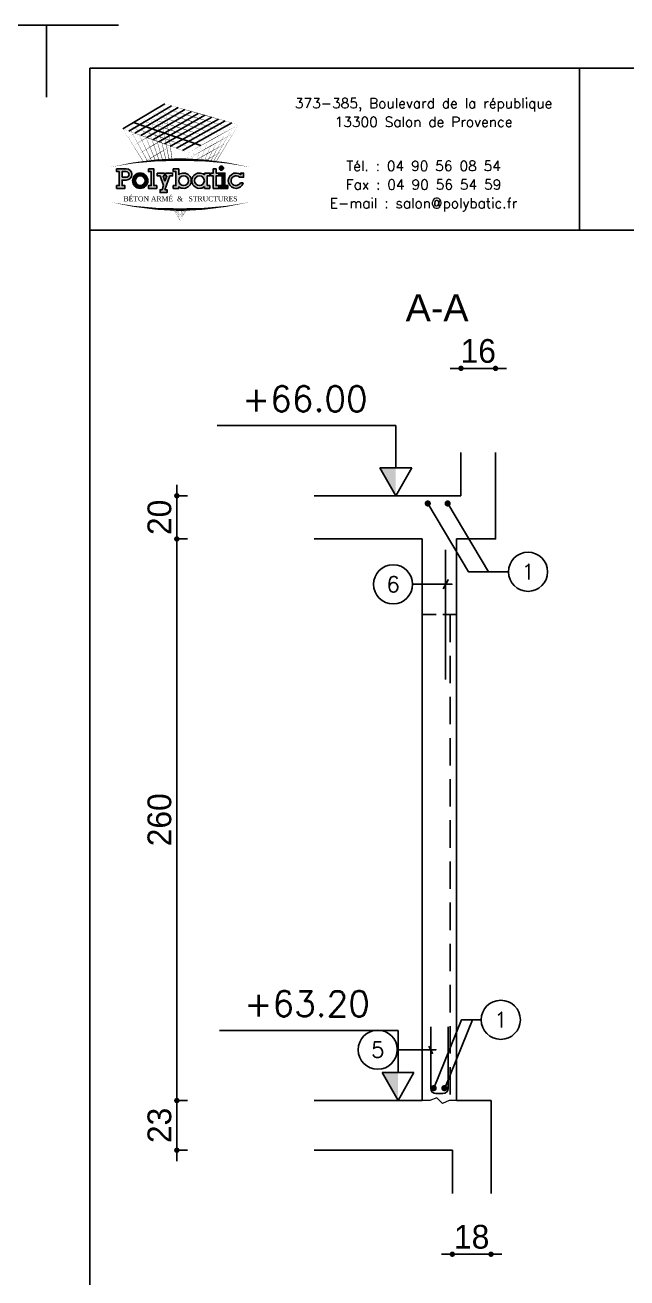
# Model space of a CAD drawing. Header units: metres. Extents: x -5618 to 118954, y -306 to 4637.
# Drawn here: x 26874 to 27152, y 1014 to 1594 of the extents above; entities that cross this region are included whole.
import ezdxf
from ezdxf.enums import TextEntityAlignment as Align

# ---------------------------------------------------------------- set-up
doc = ezdxf.new("R2010")
doc.units = ezdxf.units.M
doc.linetypes.add('CACHE', pattern=[9.524999999999999, 6.35, -3.175])
doc.linetypes.add('CACHEX2', pattern=[19.049999999999997, 12.7, -6.35])
for name, color, linetype in [('COTATION', 1, 'Continuous'), ('GO-FER-HA', 140, 'Continuous'), ('GO-TEXTE', 9, 'Continuous'), ('K_ENT_M_Building_V.76', 7, 'Continuous'), ('STR_COTATION', 1, 'Continuous'), ('STR_VOI-POT', 6, 'Continuous')]:
    doc.layers.add(name, color=color, linetype=linetype)
doc.layers.add('Kofragna_forma', color=7, linetype='Continuous', lineweight=70)
doc.styles.add('GrDimensions', font='simplex.shx')
doc.styles.add('POLYBATIC', font='TIMES.TTF')
doc.styles.add('schéma', font='simplex.shx')
doc.styles.add('TEXTE', font='romans.shx')
doc.styles.add('TEXTEBA', font='ARIAL.TTF')
doc.dimstyles.new('COUPE-20', dxfattribs={"dimscale": 0.5, "dimtxt": 22, "dimasz": 5, "dimexe": 0.05, "dimexo": 0, "dimgap": 5, "dimtad": 1, "dimdec": 0, "dimdsep": 46, "dimtxsty": 'Standard', "dimblk1": 'DOT', "dimblk2": 'DOT', "dimsah": 1, "dimcen": 0, "dimdle": 150, "dimclrd": 1, "dimclre": 1, "dimclrt": 7, "dimadec": 0, "dimazin": 0, "dimtfac": 1, "dimtdec": 0, "dimtix": 1, "dimtmove": 2, "dimatfit": 3, "dimldrblk": 'DOT', "dimfxl": 0, "dimtvp": 1, "dimtolj": 1, "dimtzin": 0, "dimarcsym": 0})

# ---------------------------------------------------------------- blocks, each defined once
blk = doc.blocks.new('A$C492E529B')
h = blk.add_hatch(color=256)
h.paths.add_polyline_path([(-1.982500000000002, 0.1), (-2.082500000000003, 0.1), (-2.082500000000003, 0.2999999999999999), (-1.932500000000003, 0.2999999999999999, 1), (-1.932500000000003, 0.7), (-2.282500000000002, 0.7), (-2.282500000000001, 0.6), (-2.182500000000003, 0.6), (-2.182500000000003, 0.1), (-2.282500000000003, 0.1), (-2.282500000000004, -6.938893903907228e-18), (-1.982500000000003, -6.938893903907228e-18)])
h.paths.add_polyline_path([(-2.082500000000003, 0.3999999999999889), (-2.082500000000003, 0.6), (-1.932500000000003, 0.6, -1), (-1.932500000000003, 0.3999999999999999)], flags=16)
h = blk.add_hatch(color=256)
h.paths.add_polyline_path([(-1.157500000000001, 0.275, 1), (-1.707500000000001, 0.275, 1)])
h.paths.add_polyline_path([(-1.607500000000002, 0.275, -1), (-1.257500000000002, 0.275, -1)], flags=16)
for color, points in [(256, [(-0.9375, 0.7), (-1.137499999999999, 0.7000000000000001), (-1.137500000000001, 0.5999999999999999), (-1.0375, 0.6), (-1.0375, 0.09999999999999998), (-1.137500000000001, 0.09999999999999996), (-1.137499999999999, -4.163336342344337e-17), (-0.8375000000000021, -4.163336342344337e-17), (-0.8375000000000004, 0.09999999999999994), (-0.9374999999999982, 0.09999999999999998)]), (256, [(-0.3674999999999997, 0.45), (-0.2675000000000001, 0.45), (-0.2674999999999983, 0.55), (-0.5234481005020868, 0.55), (-0.5234481005020868, 0.45), (-0.4734481005020861, 0.45), (-0.5425000000000004, 0.2527088585773882), (-0.6115518994979148, 0.45), (-0.5615518994979141, 0.45), (-0.5615518994979141, 0.55), (-0.8175000000000008, 0.55), (-0.8175000000000008, 0.45), (-0.7175000000000011, 0.45), (-0.5954740502510436, 0.1013544292886954), (-0.6484481005020868, -0.04999999999999991), (-0.7175000000000011, -0.04999999999999991), (-0.7175000000000011, -0.1499999999999999), (-0.4675000000000011, -0.1499999999999999), (-0.4675000000000011, -0.04999999999999991), (-0.5424999999999986, -0.0499999999999999)]), (256, [(1.392500000000002, 0.55), (1.2925, 0.55), (1.2925, 0.7000000000000001), (1.192500000000003, 0.7000000000000001), (1.192500000000003, 0.55), (1.092500000000003, 0.55), (1.092500000000003, 0.45), (1.192500000000004, 0.45), (1.192500000000003, -6.938893903907228e-18), (1.392500000000002, -6.938893903907228e-18), (1.392500000000002, 0.1), (1.292500000000004, 0.1), (1.292500000000004, 0.45), (1.392500000000005, 0.45)]), (140, [(1.412500000000003, 0.7250000000000001, 1), (1.562500000000005, 0.7250000000000001, 1)]), (256, [(1.612500000000002, 0.55), (1.412500000000003, 0.55), (1.412500000000003, 0.45), (1.512500000000003, 0.45), (1.512500000000003, 0.1), (1.412500000000003, 0.09999999999999999), (1.412500000000003, -6.938893903907228e-18), (1.712500000000002, -6.938893903907228e-18), (1.7125, 0.09999999999999999), (1.612500000000002, 0.1)]), (256, [(2.129974487139162, 0.4), (2.282500000000004, 0.4), (2.282500000000002, 0.55), (2.182500000000005, 0.55), (2.182500000000003, 0.487132034355964, 3.359496397493009), (2.272075131106462, 0.2), (2.165613883008421, 0.2, -3.125801635094081)])]:
    blk.add_hatch(color=color).paths.add_polyline_path(points)
h = blk.add_hatch(color=256)
h.paths.add_polyline_path([(-0.04749999999999943, 0.4871320343559638), (-0.04749999999999766, 0.7000000000000001), (-0.2474999999999987, 0.7), (-0.2474999999999987, 0.6000000000000001), (-0.1474999999999991, 0.6000000000000001), (-0.1474999999999991, 0.1), (-0.2475000000000005, 0.09999999999999999), (-0.2474999999999987, -6.938893903907228e-18), (-0.04749999999999766, -1.387778780781446e-17), (-0.04749999999999943, 0.06286796564403607, 2.121320343559649)])
h.paths.add_polyline_path([(-0.04749999999999943, 0.275, -1), (0.3025000000000002, 0.275, -1)], flags=16)
h = blk.add_hatch(color=256)
h.paths.add_polyline_path([(1.072500000000003, 0.1), (0.9725000000000037, 0.1), (0.9725000000000037, 0.45), (1.072500000000003, 0.45), (1.072500000000003, 0.55), (0.872500000000004, 0.55), (0.872500000000004, 0.4871320343559638, 2.121320343559652), (0.872500000000004, 0.06286796564403632), (0.8725000000000058, -1.387778780781446e-17), (1.072500000000002, 0)])
h.paths.add_polyline_path([(0.5225000000000026, 0.275, -1), (0.8725000000000023, 0.275, -1)], flags=16)
for p, q in [((0.872500000000004, 0.55), (0.872500000000004, 0.4871320343559638)), ((1.072500000000003, 0.55), (0.872500000000004, 0.55)), ((1.072500000000003, 0.45), (1.072500000000003, 0.55)), ((-0.5954740502510436, 0.101354429288693), (-0.7175000000000011, 0.45)), ((-0.6484481005020868, -0.04999999999999991), (-0.5954740502510454, 0.1013544292886897)), ((-0.5425000000000004, 0.2527088585773872), (-0.6115518994979148, 0.45)), ((-0.5425000000000004, -0.04999999999999991), (-0.3674999999999997, 0.45)), ((-0.5425000000000004, 0.2527088585773867), (-0.4734481005020861, 0.45)), ((0.872500000000004, 0.06286796564403632), (0.872500000000004, -6.938893903907228e-18)), ((0.9725000000000037, 0.1), (0.9725000000000037, 0.45)), ((0.9725000000000037, 0.45), (1.072500000000003, 0.45)), ((1.072500000000003, 0.1), (0.9725000000000037, 0.1)), ((1.072500000000003, -6.938893903907228e-18), (1.072500000000003, 0.1)), ((2.165613883008421, 0.2), (2.272075131106462, 0.2)), ((0.872500000000004, -6.938893903907228e-18), (1.072500000000003, -6.938893903907228e-18))]:
    blk.add_line(p, q)
for points in [[(-2.282500000000002, 0.7), (-1.932500000000003, 0.7)], [(-2.282500000000002, 0.7), (-2.282500000000002, 0.6), (-2.182500000000003, 0.6), (-2.182500000000003, 0.1), (-2.282500000000002, 0.1), (-2.282500000000002, -6.938893903907228e-18), (-1.982500000000003, -6.938893903907228e-18), (-1.982500000000003, 0.1), (-2.082500000000003, 0.1), (-2.082500000000003, 0.2999999999999999), (-1.932500000000003, 0.2999999999999999)], [(-2.082500000000003, 0.3999999999999999), (-2.082500000000003, 0.6), (-1.932500000000003, 0.6)], [(-1.137499999999999, 0.7), (-0.9375, 0.7), (-0.9375, 0.09999999999999998), (-0.8375000000000004, 0.09999999999999994), (-0.8375000000000004, -4.163336342344337e-17), (-1.137499999999999, -4.163336342344337e-17), (-1.137499999999999, 0.09999999999999998), (-1.0375, 0.09999999999999998), (-1.0375, 0.6), (-1.137499999999999, 0.6), (-1.137499999999999, 0.7)], [(-0.8175000000000008, 0.55), (-0.5615518994979141, 0.55)], [(-0.8175000000000008, 0.55), (-0.8175000000000008, 0.45), (-0.7175000000000011, 0.45)], [(-0.6115518994979148, 0.45), (-0.5615518994979141, 0.45), (-0.5615518994979141, 0.55)], [(-0.5234481005020868, 0.55), (-0.2675000000000001, 0.55), (-0.2675000000000001, 0.45), (-0.3674999999999997, 0.45)], [(-0.4734481005020861, 0.45), (-0.5234481005020868, 0.45), (-0.5234481005020868, 0.55)], [(-0.2474999999999987, 0.7), (-0.2474999999999987, 0.6000000000000001), (-0.1474999999999991, 0.6000000000000001), (-0.1474999999999991, 0.1), (-0.2474999999999987, 0.1), (-0.2474999999999987, -6.938893903907228e-18), (-0.04749999999999943, -6.938893903907228e-18), (-0.04749999999999943, 0.06286796564403607)], [(-0.04749999999999943, 0.4871320343559638), (-0.04749999999999943, 0.7), (-0.2474999999999987, 0.7)], [(1.092500000000003, 0.55), (1.192500000000003, 0.55), (1.192500000000003, 0.7000000000000001), (1.292500000000002, 0.7000000000000001), (1.292500000000002, 0.55), (1.392500000000004, 0.55), (1.392500000000004, 0.45), (1.292500000000002, 0.45), (1.292500000000002, 0.1), (1.392500000000004, 0.1), (1.392500000000004, -6.938893903907228e-18), (1.192500000000003, -6.938893903907228e-18), (1.192500000000003, 0.45), (1.092500000000003, 0.45)], [(1.092500000000003, 0.45), (1.092500000000003, 0.55)], [(1.412500000000003, 0.45), (1.412500000000003, 0.55), (1.612500000000002, 0.55), (1.612500000000002, 0.1), (1.712500000000002, 0.1), (1.712500000000002, -6.938893903907228e-18), (1.412500000000003, -6.938893903907228e-18), (1.412500000000003, 0.1), (1.512500000000003, 0.1), (1.512500000000003, 0.45), (1.412500000000003, 0.45)], [(2.182500000000003, 0.487132034355964), (2.182500000000003, 0.55), (2.282500000000002, 0.55), (2.282500000000002, 0.4), (2.129974487139162, 0.4)], [(-2.082500000000003, 0.3999999999999999), (-1.932500000000003, 0.3999999999999999)], [(-0.6484481005020868, -0.04999999999999991), (-0.7175000000000011, -0.04999999999999991), (-0.7175000000000011, -0.1499999999999999), (-0.4675000000000011, -0.1499999999999999), (-0.4675000000000011, -0.04999999999999991), (-0.5425000000000004, -0.04999999999999991)]]:
    blk.add_lwpolyline(points)
for centre, radius in [((-1.432500000000001, 0.275), 0.275), ((-1.432500000000001, 0.275), 0.175), ((0.1275000000000013, 0.275), 0.175), ((0.6975000000000033, 0.275), 0.175)]:
    blk.add_circle(centre, radius)
at = {"color": 140}
blk.add_circle((1.487500000000004, 0.7250000000000001), 0.07500000000000107, dxfattribs=at)
for centre, radius, start, end in [((-1.932500000000003, 0.5), 0.2, 270, 90), ((-1.932500000000003, 0.5), 0.1, 270, 90), ((0.1275000000000013, 0.275), 0.275, 230.4788036413577, 129.5211963586423), ((0.6975000000000033, 0.275), 0.275, 50.47880364135766, 309.5211963586423), ((2.007500000000002, 0.275), 0.275, 50.47880364135766, 344.1733798681277), ((2.007500000000002, 0.275), 0.175, 45.58469140280684, 334.6230664748476)]:
    blk.add_arc(centre, radius, start, end)
blk = doc.blocks.new('POLYBATIC')
at = {"color": 140}
for p, q in [((-0.4296875000004547, 3.28125), (-1.601562500000455, 2.578125)), ((-1.434659090909463, 2.517755681818244), (-0.2414772727272521, 3.227982954545496)), ((-1.267755681818471, 2.457386363636374), (-0.05326704545473149, 3.174715909090992)), ((0.1349431818182438, 3.121448863636374), (-1.100852272727479, 2.397017045454504)), ((-0.933948863636715, 2.336647727272748), (0.323153409090537, 3.06818181818187)), ((-0.7670454545457233, 2.276278409090992), (0.5113636363635123, 3.014914772727252)), ((0.6995738636360329, 2.961647727272748), (-0.6001420454547315, 2.215909090909008)), ((-0.4332386363639671, 2.155539772727366), (0.8877840909092356, 2.908380681818244)), ((1.075994318181529, 2.855113636363626), (-0.2663352272729753, 2.095170454545496)), ((-1.308593750000455, 2.75390625), (0.5859375, 2.109375)), ((-0.09943181818198354, 2.034801136363626), (1.264204545454504, 2.801846590909008)), ((1.452414772727025, 2.748579545454504), (0.06747159090900823, 1.97443181818187))]:
    blk.add_line(p, q, dxfattribs=at)
for points in [[(-1.015625000000455, 2.9296875, 0.015625, 0, 0), (-0.4296875000004547, 3.28125, 0, 0, 0)], [(-0.8380681818182438, 2.87286931818187, 0.015625, 0, 0), (-0.2414772727272521, 3.227982954545496, 0, 0, 0)], [(-0.6605113636364877, 2.816051136363626, 0.015625, 0, 0), (-0.05326704545473149, 3.174715909090992, 0, 0, 0)], [(0.4443359375002274, 2.8955078125, 0.015625, 0, 0), (-0.5761718750004547, 3.193359375, 0, 0, 0)], [(-0.3091679367046254, 1.713523988177485, 0.01448156953465553, 0, 0), (-0.5761718750004547, 3.193359375, 0, 0, 0)], [(0.60546875, 2.98828125, 0.015625, 0, 0), (-0.4296875000004547, 3.28125, 0, 0, 0)], [(-0.2247129179731928, 1.715989555429132, 0.01490724232924596, 0, 0), (-0.4296875000004547, 3.28125, 0, 0, 0)], [(-1.601562500000455, 2.578125, 0, 0.015625, 0), (-1.015625000000455, 2.9296875, 0, 0, 0)], [(-1.434659090909463, 2.517755681818244, 0, 0.015625, 0), (-0.8380681818182438, 2.87286931818187, 0, 0, 0)], [(-1.267755681818471, 2.457386363636374, 0, 0.015625, 0), (-0.6605113636364877, 2.816051136363626, 0, 0, 0)], [(-0.2001953125, 2.5244140625, 0.015625, 0, 0), (-1.162109375000455, 2.841796875, 0, 0, 0)], [(-0.6921335829376858, 1.692528341469028, 0.01263800449243644, 0, 0), (-1.162109375000455, 2.841796875, 0, 0, 0)], [(-0.03906250000045475, 2.6171875, 0.015625, 0, 0), (-1.015625000000455, 2.9296875, 0, 0, 0)], [(-0.5892474188822234, 1.699752169851649, 0.0131193101882493, 0, 0), (-1.015625000000455, 2.9296875, 0, 0, 0)], [(-0.390625, 2.982954545454504, 0, 0.015625, 0), (-0.9232954545454959, 2.663352272727366, 0, 0, 0)], [(0.1220703125, 2.7099609375, 0.015625, 0, 0), (-0.8691406250004547, 3.017578125, 0, 0, 0)], [(-0.4912426523219438, 1.705550332218991, 0.01358734283786201, 0, 0), (-0.8691406250004547, 3.017578125, 0, 0, 0)], [(0.283203125, 2.802734375, 0.015625, 0, 0), (-0.7226562500004547, 3.10546875, 0, 0, 0)], [(-0.3979455071712437, 1.710090152438511, 0.01404154563583916, 0, 0), (-0.7226562500004547, 3.10546875, 0, 0, 0)], [(-0.4829545454547315, 2.759232954545496, 0.015625, 0, 0), (0.1349431818182438, 3.121448863636374, 0, 0, 0)], [(-0.3053977272729753, 2.702414772727366, 0.015625, 0, 0), (0.323153409090537, 3.06818181818187, 0, 0, 0)], [(-0.1278409090909918, 2.645596590909008, 0.015625, 0, 0), (0.5113636363635123, 3.014914772727252, 0, 0, 0)], [(0.04971590909099177, 2.588778409090992, 0.015625, 0, 0), (0.6995738636360329, 2.961647727272748, 0, 0, 0)], [(0.2272727272727479, 2.531960227272748, 0.015625, 0, 0), (0.8877840909092356, 2.908380681818244, 0, 0, 0)], [(0.4048295454542767, 2.475142045454504, 0.015625, 0, 0), (1.075994318181529, 2.855113636363626, 0, 0, 0)], [(1.46484375, 2.59765625, 0, 0.015625, 0), (0.4443359375002274, 2.8955078125, 0, 0, 0)], [(1.640625000000227, 2.6953125, 0, 0.015625, 0), (0.60546875, 2.98828125, 0, 0, 0)], [(-0.68359375, 2.24609375, 0.015625, 0, 0), (-1.601562500000455, 2.578125, 0, 0, 0)], [(-1.031467709796289, 1.660411435280935, 0.01112380078447304, 0, 0), (-1.601562500000455, 2.578125, 0, 0, 0)], [(-1.455965909090764, 2.34375, 0, 0.015625, 0), (-0.9232954545454959, 2.663352272727366, 0, 0, 0)], [(-0.5224609375, 2.3388671875, 0.015625, 0, 0), (-1.455078125000455, 2.666015625, 0, 0, 0)], [(-0.9131357219118854, 1.673060752227684, 0.0116390314757204, 0, 0), (-1.455078125000455, 2.666015625, 0, 0, 0)], [(-0.3613281249997726, 2.431640625, 0.015625, 0, 0), (-1.308593750000455, 2.75390625, 0, 0, 0)], [(-0.8000544418000572, 1.683696661101635, 0.01214422228537064, 0, 0), (-1.308593750000455, 2.75390625, 0, 0, 0)], [(-1.100852272727479, 2.397017045454504, 0, 0.015625, 0), (-0.4829545454547315, 2.759232954545496, 0, 0, 0)], [(-0.933948863636715, 2.336647727272748, 0, 0.015625, 0), (-0.3053977272729753, 2.702414772727366, 0, 0, 0)], [(-0.3515625, 2.684659090909008, 0, 0.015625, 0), (-0.8309659090909918, 2.397017045454504, 0, 0, 0)], [(-0.7670454545457233, 2.276278409090992, 0, 0.015625, 0), (-0.1278409090909918, 2.645596590909008, 0, 0, 0)], [(-0.6001420454547315, 2.215909090909008, 0, 0.015625, 0), (0.04971590909099177, 2.588778409090992, 0, 0, 0)], [(-0.4332386363639671, 2.155539772727366, 0, 0.015625, 0), (0.2272727272727479, 2.531960227272748, 0, 0, 0)], [(-0.2663352272729753, 2.095170454545496, 0, 0.015625, 0), (0.4048295454542767, 2.475142045454504, 0, 0, 0)], [(0.7617187500002274, 2.20703125, 0, 0.015625, 0), (-0.2001953125, 2.5244140625, 0, 0, 0)], [(0.9374999999995453, 2.3046875, 0, 0.015625, 0), (-0.03906250000045475, 2.6171875, 0, 0, 0)], [(1.11328125, 2.40234375, 0, 0.015625, 0), (0.1220703125, 2.7099609375, 0, 0, 0)], [(1.2890625, 2.5, 0, 0.015625, 0), (0.283203125, 2.802734375, 0, 0, 0)], [(0.5823863636364877, 2.41832386363626, 0.015625, 0, 0), (1.264204545454504, 2.801846590909008, 0, 0, 0)], [(0.7599431818180165, 2.36150568181813, 0.015625, 0, 0), (1.452414772727025, 2.748579545454504, 0, 0, 0)], [(0.8650912233908912, 1.677752675667421, 0.01027809155415822, 0, 0), (1.2890625, 2.5, 0, 0, 0)], [(0.9374999999995453, 2.3046875, 0.015625, 0, 0), (1.640625000000227, 2.6953125, 0, 0, 0)], [(0.9418075391890852, 1.670138702828694, 0.01115810583063171, 0, 0), (1.46484375, 2.59765625, 0, 0, 0)], [(1.012016020391002, 1.662597747784957, 0.01197350437350787, 0, 0), (1.640625000000227, 2.6953125, 0, 0, 0)], [(-1.310369318181984, 2.109375, 0, 0.015625, 0), (-0.8309659090909918, 2.397017045454504, 0, 0, 0)], [(-1.164772727272975, 1.875, 0, 0.015625, 0), (-0.738636363636715, 2.13068181818187, 0, 0, 0)], [(-0.3124999999997726, 2.386363636363626, 0, 0.015625, 0), (-0.738636363636715, 2.13068181818187, 0, 0, 0)], [(0.234375, 1.9140625, 0, 0.015625, 0), (-0.68359375, 2.24609375, 0, 0, 0)], [(0.41015625, 2.01171875, 0, 0.015625, 0), (-0.5224609375, 2.3388671875, 0, 0, 0)], [(0.5859375, 2.109375, 0, 0.015625, 0), (-0.3613281249997726, 2.431640625, 0, 0, 0)], [(-0.09943181818198354, 2.034801136363626, 0, 0.015625, 0), (0.5823863636364877, 2.41832386363626, 0, 0, 0)], [(0.06747159090900823, 1.97443181818187, 0, 0.015625, 0), (0.7599431818180165, 2.36150568181813, 0, 0, 0)], [(0.234375, 1.9140625, 0, 0.015625, 0), (0.9374999999995453, 2.3046875, 0, 0, 0)], [(0.4740167860959446, 1.706460429945992, 0.005969104741541102, 0, 0), (0.5859375, 2.109375, 0, 0, 0)], [(0.5866968277300657, 1.699916449576676, 0.007180386554667803, 0, 0), (0.7617187500002274, 2.20703125, 0, 0, 0)], [(0.6885950454347949, 1.692796153361087, 0.008296831818832406, 0, 0), (0.9374999999995453, 2.3046875, 0, 0, 0)], [(0.7648212005681216, 1.884417712436971, 0.015625, 0, 0), (1.342329545454277, 2.20525568181813, 0, 0, 0)], [(0.7810150218122089, 1.685348204963248, 0.00932677131755205, 0, 0), (1.11328125, 2.40234375, 0, 0, 0)], [(0.8522727272725206, 2.095170454545496, 0.015625, 0, 0), (1.491477272727025, 2.450284090909008, 0, 0, 0)], [(-1.019176136363967, 1.640625, 0, 0.015625, 0), (-0.6463068181817562, 1.864346590909008, 0, 0, 0)], [(-0.2734375, 2.08806818181813, 0, 0.015625, 0), (-0.6463068181817562, 1.864346590909008, 0, 0, 0)], [(-0.2343750000004547, 1.789772727272748, 0, 0.006380219183002012, 0), (-0.364879483288405, 1.711470037299478, 0, 0.006380219183002012, 0)], [(0.2130681818182438, 1.74005681818187, 0, 0.015625, 0), (0.8522727272725206, 2.095170454545496, 0, 0, 0)], [(0.2101635290903232, 1.716335487573815, 0.003228196121244227, 0, 0), (0.234375, 1.9140625, 0, 0, 0)], [(0.3490664007761097, 1.712087584760297, 0.004654464702752464, 0, 0), (0.41015625, 2.01171875, 0, 0, 0)], [(0.4469534160696185, 1.707824498826653, 0.006931142164855608, 0.015625, 0), (0.7670454545452685, 1.885653409090992, 0, 0, 0)], [(0.6795939278408696, 1.674900666982467, 0.015625, 0, 0), (1.193181818181984, 1.960227272727366, 0, 0, 0)], [(-1.953125, 1.5078125, 0, 0.078125, -0.05384344768960826), (0, 1.71875, 0, 0, 0)], [(1.953125, 1.5078125, 0, 0.078125, 0.05384344768960826), (0, 1.71875, 0, 0, 0)], [(0.9595825479204905, 1.668281339753776, 0.002934513941093933, 0, 0), (1.044034090909008, 1.715198863636374, 0, 0, 0)], [(-1.953125, 0.5234375, 0, 0.078125, 0.05384344768960826), (0, 0.3125, 0, 0, 0)], [(1.953125, 0.5234375, 0, 0.078125, -0.05384344768960826), (0, 0.3125, 0, 0, 0)], [(0, 0, 0, 0.003813184372856077, 0), (-0.195425699109137, 0.3145877107606339, 0, 0.003813184372856077, 0)], [(0, 0, 0, 0.003681835129602301, 0), (-0.1714354482223825, 0.3141065594943484, 0, 0.003681835129602301, 0)], [(0, 0, 0, 0.003559883067564705, 0), (-0.1490701034542781, 0.3137146953291676, 0, 0.003559883067564705, 0)], [(0, 0, 0, 0.003446298807918057, 0), (-0.1281592369196005, 0.3133977978450275, 0, 0.003446298807918057, 0)], [(0, 0, 0, 0.003340204242443637, 0), (-0.1085566378797012, 0.3131441477290764, 0, 0.003340204242443637, 0)], [(0, 0, 0, 0.00324084487628895, 0), (-0.09013599812169559, 0.312944083366574, 0, 0.00324084487628895, 0)], [(0, 0, 0, 0.00314756816438513, 0), (-0.07278751380135873, 0.312789586335839, 0, 0.00314756816438513, 0)], [(0, 0, 0, 0.003059806352468915, 0), (-0.05641517962362741, 0.3126739616427585, 0, 0.003059806352468915, 0)], [(0, 0, 0, 0.003059806352468926, 0), (-0.05641517962362741, 0.3126739616427585, 0, 0.003059806352468926, 0)], [(0, 0, 0, 0.002977062747662009, 0), (-0.04093461278057475, 0.3125915885044606, 0, 0.002977062747662009, 0)], [(0, 0, 0, 0.005103348149100338, 0), (0.03827511111785498, 0.3125800741324838, 0, 0.005103348149100338, 0)], [(0, 0, 0, 0.004857820584163759, 0), (0.06375889516698408, 0.3127222001055543, 0, 0.004857820584163759, 0)], [(0, 0, 0, 0.004635747574430795, 0), (0.08692026702033218, 0.3129129612740371, 0, 0.004635747574430795, 0)], [(0, 0, 0, 0.004433818568920311, 0), (0.1080743276174871, 0.3131384364301084, 0, 0.004433818568920311, 0)], [(0, 0, 0, 0.004249332961201733, 0), (0.1274799888360576, 0.3133883058886795, 0, 0.004249332961201733, 0)], [(0, 0, 0, 0.004080063185600645, 0), (0.1453522509866616, 0.3136548573932032, 0, 0.004080063185600645, 0)], [(0, 0, 0, 0.003924153640373415, 0), (0.1618713376651613, 0.3139322912297757, 0, 0.003924153640373415, 0)], [(0, 0, 0, 0.003780044831076442, 0), (0.1771896014565755, 0.3142162265830848, 0, 0.003780044831076442, 0)], [(0, 0, 0, 0.003646415603355052, 0), (0.1914368191760332, 0.314503345789376, 0, 0.003646415603355052, 0)]]:
    blk.add_lwpolyline(points, format="xyseb", dxfattribs=at)
at = {"color": 5, "xscale": 0.78125, "yscale": 0.78125, "zscale": 0.78125}
blk.add_blockref('A$C492E529B', (0, 0.9102189642169378), dxfattribs=at)
at = {"lineweight": 60, "style": 'POLYBATIC'}
for s, p in [('BÉTON ARMÉ', (-1.586656885245475, 0.546875)), ('STRUCTURES', (0.2401012856082616, 0.546875))]:
    blk.add_text(s, height=0.140625, dxfattribs=at).set_placement(p)
at = {"color": 140, "style": 'POLYBATIC'}
blk.add_text('&', height=0.140625, dxfattribs=at).set_placement((0, 0.546875), align=Align.CENTER)
blk = doc.blocks.new('_DOT')
at = {"color": 0, "linetype": 'ByBlock'}
blk.add_line((-0.5, 0), (-1, 0), dxfattribs=at)
at = {"color": 0, "linetype": 'ByBlock', "const_width": 0.5}
blk.add_lwpolyline([(-0.25, 0, 1), (0.25, 0, 1)], format="xyb", close=True, dxfattribs=at)
blk = doc.blocks.new('*D898')
at = {"layer": 'COTATION', "color": 1, "lineweight": -2, "ltscale": 4.5}
for p, q in [((26943.87752310328, 1098.287650645224), (26943.87752310328, 1100.787650645224)), ((26948.87752310328, 1095.787650645224), (26943.85252310328, 1095.787650645224)), ((26943.87752310328, 1072.787650645224), (26943.87752310328, 1095.787650645224)), ((26948.87752310328, 1072.787650645224), (26943.85252310328, 1072.787650645224)), ((26943.87752310328, 1070.287650645224), (26943.87752310328, 1067.787650645224))]:
    blk.add_line(p, q, dxfattribs=at)
at = {"layer": 'DEFPOINTS', "color": 0, "lineweight": -3, "ltscale": 4.5}
for p in [(26943.87752310328, 1095.787650645224), (27007.44117035723, 1095.787650645224), (27007.44117035723, 1072.787650645224)]:
    blk.add_point(p, dxfattribs=at)
at = {"layer": 'COTATION', "color": 1, "lineweight": -2, "ltscale": 4.5, "xscale": 2.5, "yscale": 2.5, "zscale": 2.5}
for p, rotation in [((26943.87752310328, 1095.787650645224), 270), ((26943.87752310328, 1072.787650645224), 90)]:
    blk.add_blockref('_DOT', p, dxfattribs=dict(at, rotation=rotation))
at = {"layer": 'COTATION', "color": 7, "lineweight": -3, "ltscale": 4.5, "insert": (26935.87752310328, 1084.287650645228), "char_height": 11, "attachment_point": 5, "rotation": 90}
blk.add_mtext('\\A1;23', dxfattribs=at)
blk = doc.blocks.new('*D899')
at = {"layer": 'COTATION', "color": 1, "lineweight": -2, "ltscale": 4.5}
for p, q in [((26948.87752310328, 1355.787650645223), (26943.85252310328, 1355.787650645223)), ((26943.87752310328, 1098.287650645224), (26943.87752310328, 1353.287650645223)), ((26948.87752310328, 1095.787650645224), (26943.85252310328, 1095.787650645224))]:
    blk.add_line(p, q, dxfattribs=at)
at = {"layer": 'DEFPOINTS', "color": 0, "lineweight": -3, "ltscale": 4.5}
for p in [(26943.87752310328, 1355.787650645223), (27007.44117035723, 1355.787650645223), (27007.44117035723, 1095.787650645224)]:
    blk.add_point(p, dxfattribs=at)
at = {"layer": 'COTATION', "color": 1, "lineweight": -2, "ltscale": 4.5, "xscale": 2.5, "yscale": 2.5, "zscale": 2.5}
for p, rotation in [((26943.87752310328, 1355.787650645223), 90), ((26943.87752310328, 1095.787650645224), 270)]:
    blk.add_blockref('_DOT', p, dxfattribs=dict(at, rotation=rotation))
at = {"layer": 'COTATION', "color": 7, "lineweight": -3, "ltscale": 4.5, "insert": (26935.87752310328, 1225.787650645228), "char_height": 11, "attachment_point": 5, "rotation": 90}
blk.add_mtext('\\A1;260', dxfattribs=at)
blk = doc.blocks.new('*D900')
at = {"layer": 'COTATION', "color": 1, "lineweight": -2, "ltscale": 4.5}
for p, q in [((26943.87752310328, 1378.290150645304), (26943.87752310328, 1380.790150645304)), ((26948.87752310328, 1375.790150645304), (26943.85252310328, 1375.790150645304)), ((26943.87752310328, 1355.787650645223), (26943.87752310328, 1375.790150645304)), ((26948.87752310328, 1355.787650645223), (26943.85252310328, 1355.787650645223)), ((26943.87752310328, 1353.287650645223), (26943.87752310328, 1350.787650645223))]:
    blk.add_line(p, q, dxfattribs=at)
at = {"layer": 'DEFPOINTS', "color": 0, "lineweight": -3, "ltscale": 4.5}
for p in [(26943.87752310328, 1375.790150645304), (27007.44117035723, 1375.790150645304), (27007.44117035723, 1355.787650645223)]:
    blk.add_point(p, dxfattribs=at)
at = {"layer": 'COTATION', "color": 1, "lineweight": -2, "ltscale": 4.5, "xscale": 2.5, "yscale": 2.5, "zscale": 2.5}
for p, rotation in [((26943.87752310328, 1375.790150645304), 270), ((26943.87752310328, 1355.787650645223), 90)]:
    blk.add_blockref('_DOT', p, dxfattribs=dict(at, rotation=rotation))
at = {"layer": 'COTATION', "color": 7, "lineweight": -3, "ltscale": 4.5, "insert": (26935.87752310328, 1365.788900645268), "char_height": 11, "attachment_point": 5, "rotation": 90}
blk.add_mtext('\\A1;20', dxfattribs=at)
blk = doc.blocks.new('*D901')
at = {"layer": 'DEFPOINTS', "color": 0, "lineweight": -3, "ltscale": 4.5}
for p in [(27075.44117035723, 1434.774083733846), (27075.44117035723, 1395.790150645303, 187.688179425467), (27091.44117035722, 1395.790150645304, 187.688179425467)]:
    blk.add_point(p, dxfattribs=at)
at = {"layer": 'STR_COTATION', "color": 1, "lineweight": -2, "ltscale": 4.5}
for p, q in [((27072.94117035723, 1434.774083733846), (27070.44117035723, 1434.774083733846)), ((27075.44117035723, 1434.783821952242), (27075.44117035723, 1434.799083733846)), ((27091.44117035722, 1434.774083733846), (27075.44117035723, 1434.774083733846)), ((27091.44117035722, 1434.783821952242), (27091.44117035722, 1434.799083733846)), ((27093.94117035722, 1434.774083733846), (27096.44117035722, 1434.774083733846))]:
    blk.add_line(p, q, dxfattribs=at)
at = {"layer": 'STR_COTATION', "color": 1, "lineweight": -2, "ltscale": 4.5, "xscale": 2.5, "yscale": 2.5, "zscale": 2.5}
blk.add_blockref('_DOT', (27075.44117035723, 1434.774083733846), dxfattribs=at)
at = {"layer": 'STR_COTATION', "color": 1, "lineweight": -2, "ltscale": 4.5, "xscale": 2.5, "yscale": 2.5, "zscale": 2.5, "rotation": 180}
blk.add_blockref('_DOT', (27091.44117035722, 1434.774083733846), dxfattribs=at)
at = {"layer": 'STR_COTATION', "color": 7, "lineweight": -3, "ltscale": 4.5, "insert": (27083.44117035723, 1442.774083733846), "char_height": 11, "attachment_point": 5}
blk.add_mtext('\\A1;16', dxfattribs=at)
blk = doc.blocks.new('*D902')
at = {"layer": 'DEFPOINTS', "color": 0, "lineweight": -3, "ltscale": 4.5}
for p in [(27071.44117035723, 1052.787650645227, 187.688179425467), (27089.34367035716, 1052.787650645227, 187.688179425467), (27071.44117035723, 1024.670555487795)]:
    blk.add_point(p, dxfattribs=at)
at = {"layer": 'STR_COTATION', "color": 1, "lineweight": -2, "ltscale": 4.5}
for p, q in [((27068.94117035723, 1024.670555487795), (27066.44117035723, 1024.670555487795)), ((27089.34367035716, 1024.670555487795), (27071.44117035723, 1024.670555487795)), ((27071.44117035723, 1024.656676719484), (27071.44117035723, 1024.645555487795)), ((27089.34367035716, 1024.656676719484), (27089.34367035716, 1024.645555487795)), ((27091.84367035716, 1024.670555487795), (27094.34367035716, 1024.670555487795))]:
    blk.add_line(p, q, dxfattribs=at)
at = {"layer": 'STR_COTATION', "color": 1, "lineweight": -2, "ltscale": 4.5, "xscale": 2.5, "yscale": 2.5, "zscale": 2.5}
blk.add_blockref('_DOT', (27071.44117035723, 1024.670555487795), dxfattribs=at)
at = {"layer": 'STR_COTATION', "color": 1, "lineweight": -2, "ltscale": 4.5, "xscale": 2.5, "yscale": 2.5, "zscale": 2.5, "rotation": 180}
blk.add_blockref('_DOT', (27089.34367035716, 1024.670555487795), dxfattribs=at)
at = {"layer": 'STR_COTATION', "color": 7, "lineweight": -3, "ltscale": 4.5, "insert": (27080.39242035719, 1032.670555487795), "char_height": 11, "attachment_point": 5}
blk.add_mtext('\\A1;18', dxfattribs=at)

msp = doc.modelspace()

# ---------------------------------------------------------------- linework, layer by layer
at = {"color": 7, "linetype": 'Continuous', "lineweight": -3}
for p, q in [((27052.61342233435, 1388.790150645304, 187.688179425467), (27037.86322298194, 1388.790150645304, 187.688179425467)), ((27045.23832265815, 1375.790150645304, 187.688179425467), (27037.86322298194, 1388.790150645304, 187.688179425467)), ((27052.61342233435, 1388.790150645304, 187.688179425467), (27037.86322298194, 1388.790150645304, 187.688179425467)), ((27045.23832265815, 1375.790150645304, 187.688179425467), (27037.86322298194, 1388.790150645304, 187.688179425467)), ((27045.23832265815, 1375.790150645304, 187.688179425467), (27052.61342233435, 1388.790150645304, 187.688179425467)), ((27045.23832265815, 1375.790150645304, 187.688179425467), (27052.61342233435, 1388.790150645304, 187.688179425467)), ((27053.67052442733, 1108.787650645224, 187.688179425467), (27038.92032507492, 1108.787650645224, 187.688179425467)), ((27046.29542475113, 1095.787650645224, 187.688179425467), (27038.92032507492, 1108.787650645224, 187.688179425467)), ((27053.67052442733, 1108.787650645224, 187.688179425467), (27038.92032507492, 1108.787650645224, 187.688179425467)), ((27046.29542475113, 1095.787650645224, 187.688179425467), (27038.92032507492, 1108.787650645224, 187.688179425467)), ((27046.29542475113, 1095.787650645224, 187.688179425467), (27053.67052442733, 1108.787650645224, 187.688179425467)), ((27046.29542475113, 1095.787650645224, 187.688179425467), (27053.67052442733, 1108.787650645224, 187.688179425467))]:
    msp.add_line(p, q, dxfattribs=at)
for points in [[(26850.28518608912, 1593.710024444777), (26883.61518608896, 1593.71002441544), (26883.61518608896, 1560.380024415249)], [(26883.61518608896, 1560.380024445052), (26883.61518608896, 1593.710024444777), (26916.94518608903, 1593.710024444777)], [(27130.25718608895, 1573.712024445221), (27130.25906618173, 1498.770781202283)], [(27853.51818608889, 1498.770781202283), (26903.6131860891, 1498.770781202283)]]:
    msp.add_lwpolyline(points)
msp.add_lwpolyline([(26903.6131860891, 1573.712024445221), (26903.6131860891, 913.7780244450963), (27853.51818608889, 913.7780244450963), (27853.51818608889, 1573.712024445221)], close=True)
at = {"lineweight": 18, "elevation": 187.688179425467}
msp.add_lwpolyline([(27073.44117035723, 1095.787650645224), (27069.9762300566, 1095.787650645224), (27066.95375932671, 1094.363863052779), (27064.20608138782, 1097.134969273794), (27061.04622676083, 1095.787650645224), (27057.44117035723, 1095.787650645224)], dxfattribs=at)
at = {"color": 7, "linetype": 'Continuous', "lineweight": -3}
for points in [[(27037.86322298194, 1388.790150645304, 187.688179425467), (27045.23832265815, 1375.790150645304, 187.688179425467), (27045.23832265815, 1388.757333781384, 187.688179425467)], [(27037.86322298194, 1388.790150645304, 187.688179425467), (27045.23832265815, 1375.790150645304, 187.688179425467), (27045.23832265815, 1388.757333781384, 187.688179425467)], [(27038.92032507492, 1108.787650645224, 187.688179425467), (27046.29542475113, 1095.787650645224, 187.688179425467), (27046.29542475113, 1108.754833781305, 187.688179425467)], [(27038.92032507492, 1108.787650645224, 187.688179425467), (27046.29542475113, 1095.787650645224, 187.688179425467), (27046.29542475113, 1108.754833781305, 187.688179425467)]]:
    msp.add_solid(points, dxfattribs=at)
at = {"layer": 'GO-FER-HA'}
for points, elevation in [([(27060.07307633746, 1372.223148323659), (27078.85186766131, 1340.590890182697), (27097.43805170387, 1340.590890182697)], 93.84408971273349), ([(27069.40505037073, 1372.223148323659), (27088.18384169457, 1340.590890182697), (27097.43805170388, 1340.590890182697)], 93.84408971273349), ([(27053.07227381971, 1334.797619314329), (27071.31566465961, 1334.797619314329), (27068.31566465961, 1334.797619314329), (27069.43698500315, 1336.918939657884), (27067.19434431603, 1332.676298970767)], 187.6881794254678), ([(27062.82085873691, 1101.538079941553), (27075.70199687732, 1133.170338082515), (27084.82318303237, 1133.170338082515)], 187.688179425467), ([(27067.89933074142, 1101.538079941553), (27080.78046888183, 1133.170338082515), (27084.18828684267, 1133.170338082515)], 187.688179425467)]:
    msp.add_lwpolyline(points, dxfattribs=dict(at, elevation=elevation))
msp.add_lwpolyline([(27045.95730008582, 1119.405375350251, 512.322006256741), (27045.95757612685, 1119.334664672133), (27063.82504050293, 1119.33466467213), (27061.42504050302, 1119.33466467213), (27062.32209677772, 1117.637608397269), (27060.52798422803, 1121.031720946992)], format="xyb", dxfattribs=at)
for centre in [(27106.49481433873, 1340.590890182697, 93.84408971273349), (27044.01551118485, 1334.797619314329, 187.6881794254678), (27093.87994566722, 1133.170338082515, 187.688179425467)]:
    msp.add_circle(centre, 9.05676263485475, dxfattribs=at)
at = {"layer": 'K_ENT_M_Building_V.76', "color": 30, "linetype": 'Continuous', "lineweight": -3}
for p, q in [((27038.73832265815, 1408.290150645304, 187.688179425467), (26962.59546551528, 1408.290150645304, 187.688179425467)), ((27038.73832265815, 1408.290150645304, 187.688179425467), (26962.59546551528, 1408.290150645304, 187.688179425467)), ((27045.23832265815, 1408.290150645304, 187.688179425467), (27038.73832265815, 1408.290150645304, 187.688179425467)), ((27045.23832265815, 1408.290150645304, 187.688179425467), (27038.73832265815, 1408.290150645304, 187.688179425467)), ((27045.23832265815, 1388.790150645304, 187.688179425467), (27045.23832265815, 1408.290150645304, 187.688179425467)), ((27045.23832265815, 1388.790150645304, 187.688179425467), (27045.23832265815, 1408.290150645304, 187.688179425467)), ((27039.79542475113, 1128.287650645224, 187.688179425467), (26963.65256760826, 1128.287650645224, 187.688179425467)), ((27039.79542475113, 1128.287650645224, 187.688179425467), (26963.65256760826, 1128.287650645224, 187.688179425467)), ((27046.29542475113, 1128.287650645224, 187.688179425467), (27039.79542475113, 1128.287650645224, 187.688179425467)), ((27046.29542475113, 1128.287650645224, 187.688179425467), (27039.79542475113, 1128.287650645224, 187.688179425467)), ((27046.29542475113, 1108.787650645224, 187.688179425467), (27046.29542475113, 1128.287650645224, 187.688179425467)), ((27046.29542475113, 1108.787650645224, 187.688179425467), (27046.29542475113, 1128.287650645224, 187.688179425467))]:
    msp.add_line(p, q, dxfattribs=at)
at = {"layer": 'Kofragna_forma', "color": 4, "lineweight": -3}
for p, q in [((27075.44117035723, 1375.790150645304, 187.688179425467), (27075.44117035723, 1395.790150645303, 187.688179425467)), ((27007.44117035723, 1375.790150645304, 187.688179425467), (27075.44117035723, 1375.790150645304, 187.688179425467)), ((27057.44117035723, 1355.787650645223, 187.688179425467), (27007.44117035723, 1355.787650645223, 187.688179425467)), ((27057.44117035723, 1095.787650645224, 187.688179425467), (27057.44117035723, 1355.787650645223, 187.688179425467)), ((27057.44117035723, 1095.787650645224, 187.688179425467), (27007.44117035723, 1095.787650645224, 187.688179425467)), ((27073.44117035723, 1095.787650645224, 187.688179425467), (27089.44117035723, 1095.787650645224, 187.688179425467)), ((27089.44117035723, 1052.787650645227, 187.688179425467), (27089.44117035723, 1095.787650645224, 187.688179425467)), ((27071.44117035723, 1072.787650645224, 187.688179425467), (27007.44117035723, 1072.787650645224, 187.688179425467)), ((27071.44117035723, 1052.787650645227, 187.688179425467), (27071.44117035723, 1072.787650645224, 187.688179425467))]:
    msp.add_line(p, q, dxfattribs=at)
at = {"layer": 'Kofragna_forma', "linetype": 'CACHE', "lineweight": -3}
msp.add_line((27073.44117035719, 1320.790150615976, 187.6881794254678), (27057.44117035723, 1320.790150615976, 187.6881794254678), dxfattribs=at)
at = {"layer": 'Kofragna_forma', "color": 4, "lineweight": -3, "elevation": 187.688179425467}
msp.add_lwpolyline([(27073.44117035723, 1095.787650645224), (27073.44117035718, 1355.787650645226), (27091.44117035722, 1355.787650645226), (27091.44117035722, 1395.790150645303)], dxfattribs=at)
at = {"layer": 'STR_VOI-POT'}
msp.add_line((27068.31567214331, 1350.790111360565, 187.6881794254678), (27068.31569375322, 1290.790189871386, 187.6881794254678), dxfattribs=at)
at = {"layer": 'STR_VOI-POT', "const_width": 1.44}
for points, elevation in [([(27059.35307633746, 1372.223148323659, -1), (27060.79307633746, 1372.223148323659, -1)], 93.84408971273349), ([(27068.5360352399, 1372.223148323659, -1), (27069.97603523991, 1372.223148323659, -1)], 93.84408971273349), ([(27062.10085873692, 1101.538079941545, 1), (27063.54085873692, 1101.538079941545, 1)], 187.688179425467), ([(27067.0303156106, 1101.538079941545, 1), (27068.4703156106, 1101.538079941545, 1)], 187.688179425467)]:
    msp.add_lwpolyline(points, format="xyb", close=True, dxfattribs=dict(at, elevation=elevation))
at = {"layer": 'STR_VOI-POT', "color": 1, "linetype": 'CACHEX2', "elevation": 187.688179425467}
msp.add_lwpolyline([(27070.43858288312, 1320.790150615976), (27070.43933553449, 1095.787650645219)], dxfattribs=at)
at = {"layer": 'STR_VOI-POT'}
msp.add_lwpolyline([(27069.51837099214, 1130.001703474751), (27069.51837099214, 1101.501703474751, -0.414213562373095), (27067.01837099214, 1099.001703474751), (27063.92504050288, 1099.001703474751, -0.414213562373095), (27061.42504050288, 1101.501703474751), (27061.42504050288, 1130.001703474751)], format="xyb", dxfattribs=at)

# ---------------------------------------------------------------- block references
at = {"xscale": 16.49835000000894, "yscale": 16.49834999989253, "zscale": 16.49835000000003}
msp.add_blockref('POLYBATIC', (26945.38211310982, 1503.089303188184), dxfattribs=at)

# ---------------------------------------------------------------- texts
at = {"style": 'schéma'}
for s, p in [('373-385, Boulevard de la république', (27058.13783653477, 1555.17576115047)), ('13300 Salon de Provence', (27058.13783653477, 1546.545388232259)), ('Tél. : 04 90 56 08 54', (27058.13783653477, 1526.162270306651)), ('Fax : 04 90 56 54 59', (27058.13783653477, 1517.531897388789)), ('E-mail : salon@polybatic.fr', (27058.13783653477, 1508.901524470229))]:
    msp.add_text(s, height=4.6662, dxfattribs=at).set_placement(p, align=Align.CENTER)
at = {"layer": 'GO-FER-HA', "style": 'TEXTE'}
for s, p in [('1', (27106.49481433877, 1340.590890182697, 93.84408971273349)), ('6', (27044.01551118485, 1334.797619314329, 187.6881794254678))]:
    msp.add_text(s, height=7.199999999999999, dxfattribs=at).set_placement(p, align=Align.MIDDLE_CENTER)
for s, p in [('1', (27093.87994566726, 1133.170338082514, 187.688179425467)), ('5', (27036.900813492, 1119.334664672113, 94.00000000000011))]:
    msp.add_text(s, height=7.199999999999999, rotation=359.9999999999479, dxfattribs=at).set_placement(p, align=Align.MIDDLE_CENTER)
at = {"layer": 'GO-TEXTE', "style": 'TEXTEBA'}
msp.add_text('A-A', height=12.49708794321094, dxfattribs=at).set_placement((27049.84408573282, 1456.619519130618, 187.688179425467))
at = {"layer": 'K_ENT_M_Building_V.76', "color": 0, "linetype": 'Continuous', "lineweight": -3, "char_height": 11.7, "attachment_point": 9, "style": 'GrDimensions'}
for s, insert in [('+66.00', (27032.23832265814, 1414.790150645304, 187.688179425467)), ('\\A1;+63.20', (27033.29542475112, 1134.787650645224, 187.688179425467))]:
    msp.add_mtext(s, dxfattribs=dict(at, insert=insert))

# ---------------------------------------------------------------- dimensions: what is measured, and where the dimension line sits
at = {"layer": 'COTATION', "lineweight": -3, "ltscale": 4.5}
for base, p1, p2, picture, middle in [((26943.87752310328, 1375.790150645304, 93.84408971273348), (27007.44117035723, 1355.787650645223, 93.84408971273348), (27007.44117035723, 1375.790150645304, 93.84408971273348), '*D900', (26935.87752310328, 1365.788900645268, 93.84408971273348)), ((26943.87752310328, 1355.787650645223, 93.84408971273348), (27007.44117035723, 1095.787650645224, 93.84408971273348), (27007.44117035723, 1355.787650645223, 93.84408971273348), '*D899', (26935.87752310328, 1225.787650645228, 93.84408971273348)), ((26943.87752310328, 1095.787650645224, 93.84408971273348), (27007.44117035723, 1072.787650645224, 93.84408971273348), (27007.44117035723, 1095.787650645224, 93.84408971273348), '*D898', (26935.87752310328, 1084.287650645228, 93.84408971273348))]:
    dim = msp.add_linear_dim(base=base, p1=p1, p2=p2, angle=90, dimstyle='COUPE-20', dxfattribs=at)
    dim.commit()
    dim.dimension.update_dxf_attribs({"geometry": picture, "text_midpoint": middle})
at = {"layer": 'STR_COTATION', "lineweight": -3, "ltscale": 4.5}
for base, p1, p2, picture, middle in [((27075.44117035723, 1434.774083733846), (27091.44117035722, 1395.790150645304, 187.688179425467), (27075.44117035723, 1395.790150645303, 187.688179425467), '*D901', (27083.44117035723, 1442.774083733846)), ((27071.44117035723, 1024.670555487795), (27089.34367035716, 1052.787650645227, 187.688179425467), (27071.44117035723, 1052.787650645227, 187.688179425467), '*D902', (27080.39242035719, 1032.670555487795))]:
    dim = msp.add_linear_dim(base=base, p1=p1, p2=p2, angle=180, dimstyle='COUPE-20', override={"dimfxl": 0.1}, dxfattribs=at)
    dim.commit()
    dim.dimension.update_dxf_attribs({"geometry": picture, "text_midpoint": middle})

doc.saveas('drawing.dxf')
